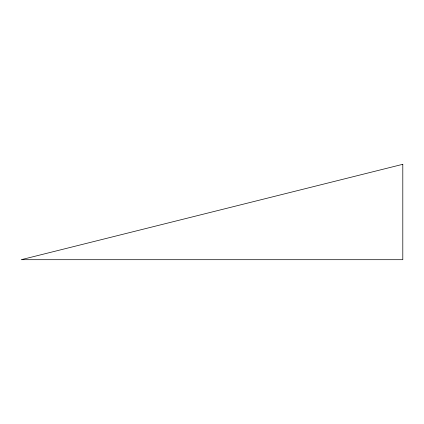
<?xml version="1.0" encoding="UTF-8"?>
<svg xmlns="http://www.w3.org/2000/svg" width="424" height="424" viewBox="0 0 424 424"><rect width="100%" height="100%" fill="white"/><g stroke="black" fill="none" stroke-linecap="round" stroke-linejoin="round"><path stroke-width="0.64" d="M402.8 164.3L21.2 259.7L402.8 259.7L402.8 164.3"/></g></svg>
